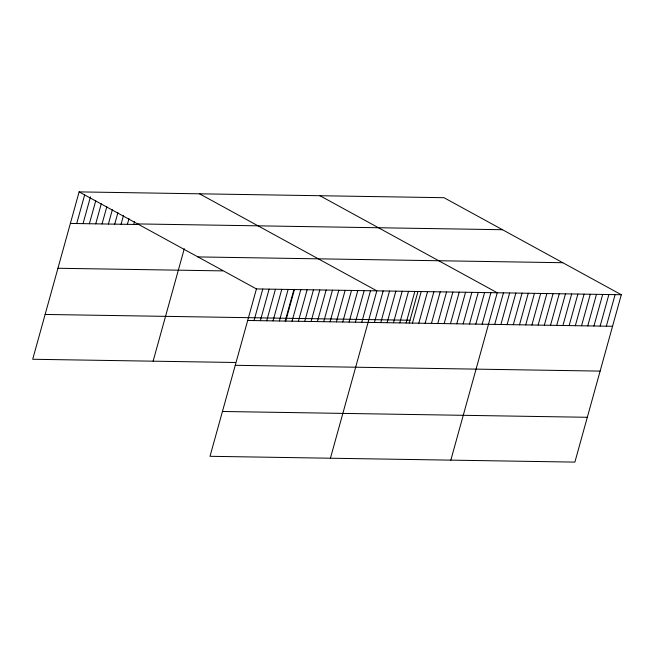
<?xml version="1.0" encoding="UTF-8"?>
<svg xmlns="http://www.w3.org/2000/svg" width="654" height="654" viewBox="0 0 654 654"><rect width="100%" height="100%" fill="white"/><g stroke="black" fill="none" stroke-linecap="round" stroke-linejoin="round"><path stroke-width="0.98" d="M621.3 294.733L256.433 288.937L210.016 456.304L574.882 462.108L621.3 294.733L443.984 197.696L79.118 191.892L32.7 359.267L235.489 362.488M76.706 223.537L84.66 194.859M83.042 223.635L90.465 196.87M89.377 223.742L95.746 200.803M95.721 223.84L101.28 203.77M102.057 223.938L106.823 206.738M108.392 224.044L112.365 209.705M114.728 224.142L117.908 212.673M121.064 224.24L123.451 215.64M127.399 224.347L128.993 218.608M133.743 224.445L134.536 221.575M153.11 361.18L184.297 248.692M254.022 320.583L262.769 289.035M260.357 320.681L269.105 289.142M266.693 320.779L275.44 289.24M273.029 320.885L281.776 289.338M279.372 320.983L288.12 289.444M285.169 321.073L293.948 289.403M285.708 321.081L294.455 289.542M292.044 321.188L300.791 289.64M298.379 321.286L307.127 289.747M304.715 321.384L313.462 289.845M311.059 321.49L319.806 289.943M317.394 321.588L326.142 290.049M323.73 321.686L332.477 290.147M330.066 321.793L338.813 290.245M336.401 321.891L345.149 290.343M342.745 321.989L351.492 290.45M349.081 322.087L357.828 290.548M355.416 322.193L364.164 290.646M361.752 322.291L370.499 290.752M330.425 458.217L376.835 290.85L199.519 193.805M374.423 322.496L383.17 290.948M380.767 322.594L389.514 291.055M387.103 322.692L395.85 291.153M393.438 322.798L402.185 291.251M399.774 322.896L408.521 291.357M406.109 322.994L414.857 291.455M409.224 323.043L418.004 291.373M412.453 323.101L421.201 291.553M418.789 323.199L427.536 291.659M425.125 323.297L433.872 291.758M431.46 323.403L440.207 291.856M437.796 323.501L446.543 291.962M444.14 323.599L452.887 292.06M450.475 323.705L459.222 292.158M456.811 323.804L465.558 292.264M463.146 323.902L471.894 292.363M469.482 324.008L478.229 292.461M475.826 324.106L484.573 292.567M482.161 324.204L490.909 292.665M450.827 460.138L497.244 292.763L319.929 195.718M494.702 324.409L503.449 292.861M500.899 324.507L509.646 292.959M507.103 324.605L515.851 293.057M513.308 324.703L522.056 293.156M519.513 324.801L528.26 293.254M525.71 324.899L534.457 293.36M531.915 324.997L540.662 293.458M538.119 325.095L546.867 293.556M544.324 325.193L553.071 293.654M550.521 325.291L559.268 293.752M556.726 325.39L565.473 293.85M562.931 325.488L571.678 293.948M569.135 325.586L577.883 294.047M575.332 325.684L584.079 294.145M581.537 325.782L590.284 294.243M587.742 325.888L596.489 294.341M593.946 325.986L602.694 294.439M600.143 326.084L608.89 294.537M606.348 326.183L615.095 294.635M137.626 223.921L502.501 229.718M70.37 223.439L139.171 224.526M197.917 256.916L562.783 262.712M57.936 268.263L222.703 270.879M45.134 314.443L410.001 320.239M247.686 320.476L612.553 326.281M235.252 365.3L600.119 371.104M222.442 411.48L587.317 417.285M79.118 191.892L256.433 288.937"/></g></svg>
